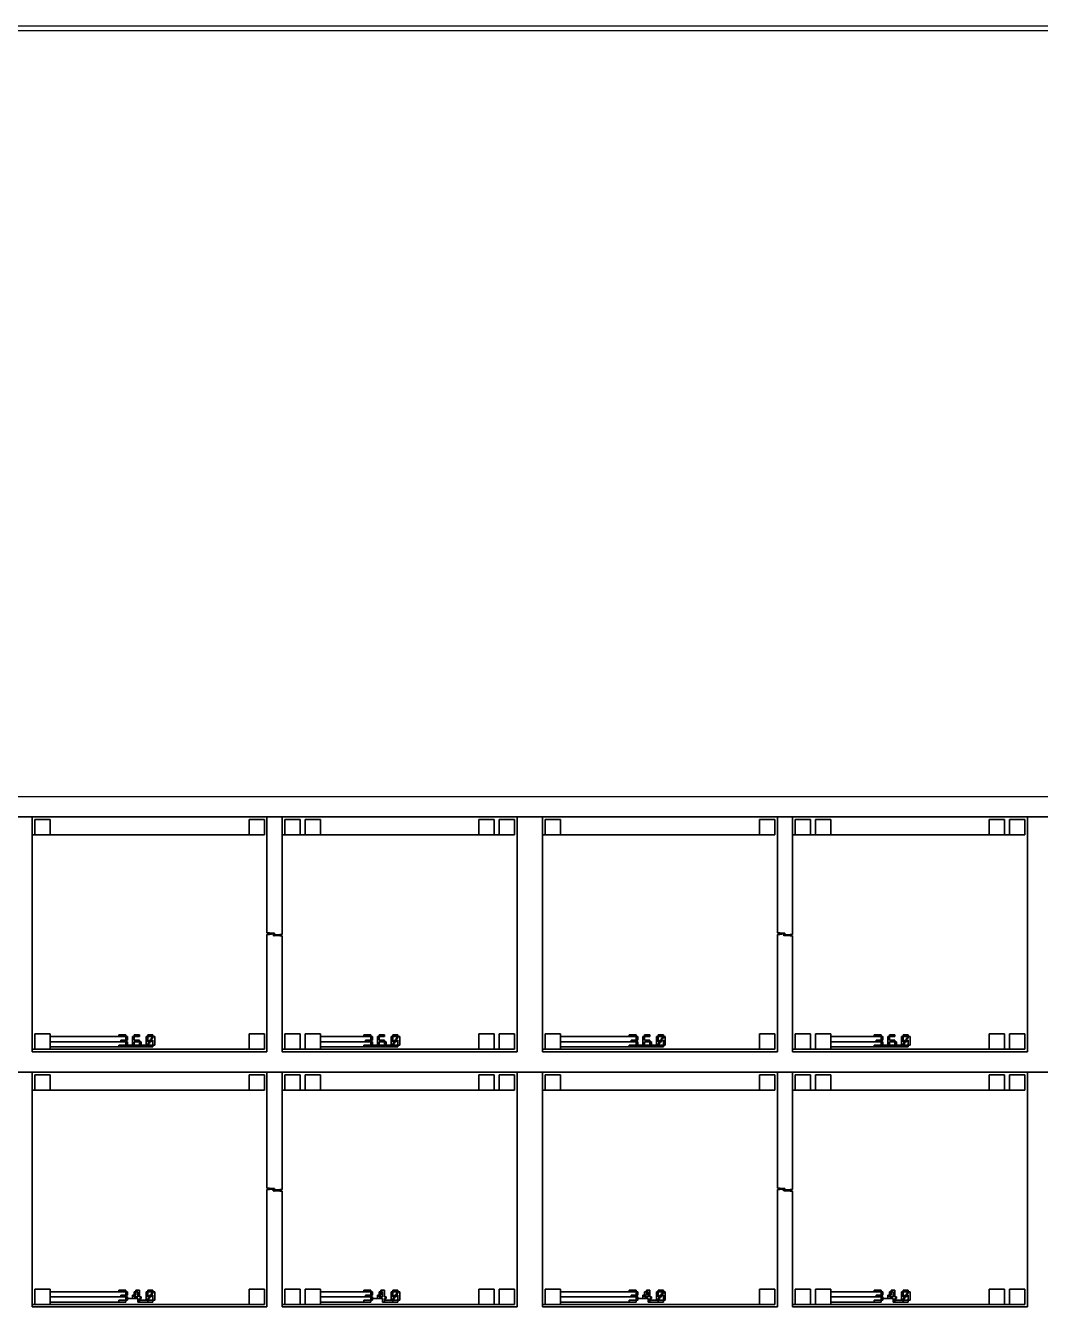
# Model space of a CAD drawing. Extents: x -10 to 10010, y -10 to 10010.
# Drawn here: x 3488 to 5475, y 7480 to 10010 of the extents above; entities that cross this region are included whole.
import ezdxf

# ---------------------------------------------------------------- set-up
doc = ezdxf.new("R2010")
doc.units = 0
for name, color, linetype in [('L0D0', 1, 'CONTINUOUS'), ('L100D0', 9, 'CONTINUOUS'), ('L10D0', 8, 'CONTINUOUS'), ('L5D0', 4, 'CONTINUOUS'), ('L6D0', 5, 'CONTINUOUS'), ('L7D0', 6, 'CONTINUOUS'), ('L8D0', 7, 'CONTINUOUS')]:
    doc.layers.add(name, color=color, linetype=linetype)

msp = doc.modelspace()

# ---------------------------------------------------------------- linework, layer by layer
at = {"layer": 'L0D0'}
msp.add_lwpolyline([(-10, -10), (-10, 0), (0, 0), (10000, 0), (10000, 10000), (0, 10000), (0, 0), (-10, 0), (-10, 10010), (10010, 10010), (10010, -10)], close=True, dxfattribs=at)
at = {"layer": 'L100D0'}
for points in [[(8450, 8460), (1475, 8460), (1475, 8500), (8500, 8500)], [(3450, 8460), (3500, 8460), (3500, 8000), (3960, 8000), (3960, 8230), (3965, 8230), (3973, 8230.75), (3974.8, 8230.75), (3974.8, 8232.25), (3973, 8232.25), (3965, 8233), (3960, 8233), (3960, 8460), (3990, 8460), (3990, 8230), (3985, 8230), (3977, 8229.25), (3975.2, 8229.25), (3975.2, 8227.75), (3977, 8227.75), (3985, 8227), (3990, 8227), (3990, 8000), (4450, 8000), (4450, 8460), (4500, 8460), (4500, 8000), (4960, 8000), (4960, 8230), (4965, 8230), (4973, 8230.75), (4974.8, 8230.75), (4974.8, 8232.25), (4973, 8232.25), (4965, 8233), (4960, 8233), (4960, 8460), (4990, 8460), (4990, 8230), (4985, 8230), (4977, 8229.25), (4975.2, 8229.25), (4975.2, 8227.75), (4977, 8227.75), (4985, 8227), (4990, 8227), (4990, 8000), (5450, 8000), (5450, 8460), (5500, 8460)], [(8450, 7960), (1475, 7960)], [(3450, 7960), (3500, 7960), (3500, 7500), (3960, 7500), (3960, 7730), (3965, 7730), (3973, 7730.75), (3974.8, 7730.75), (3974.8, 7732.25), (3973, 7732.25), (3965, 7733), (3960, 7733), (3960, 7960), (3990, 7960), (3990, 7730), (3985, 7730), (3977, 7729.25), (3975.2, 7729.25), (3975.2, 7727.75), (3977, 7727.75), (3985, 7727), (3990, 7727), (3990, 7500), (4450, 7500), (4450, 7960), (4500, 7960), (4500, 7500), (4960, 7500), (4960, 7730), (4965, 7730), (4973, 7730.75), (4974.8, 7730.75), (4974.8, 7732.25), (4973, 7732.25), (4965, 7733), (4960, 7733), (4960, 7960), (4990, 7960), (4990, 7730), (4985, 7730), (4977, 7729.25), (4975.2, 7729.25), (4975.2, 7727.75), (4977, 7727.75), (4985, 7727), (4990, 7727), (4990, 7500), (5450, 7500), (5450, 7960), (5500, 7960)]]:
    msp.add_lwpolyline(points, dxfattribs=at)
for points in [[(3505, 8425), (3505, 8455), (3535, 8455), (3535, 8425)], [(3925, 8425), (3925, 8455), (3955, 8455), (3955, 8425)], [(3995, 8425), (3995, 8455), (4025, 8455), (4025, 8425)], [(4035, 8425), (4035, 8455), (4065, 8455), (4065, 8425)], [(4375, 8425), (4375, 8455), (4405, 8455), (4405, 8425)], [(4415, 8425), (4415, 8455), (4445, 8455), (4445, 8425)], [(4505, 8425), (4505, 8455), (4535, 8455), (4535, 8425)], [(4925, 8425), (4925, 8455), (4955, 8455), (4955, 8425)], [(4995, 8425), (4995, 8455), (5025, 8455), (5025, 8425)], [(5035, 8425), (5035, 8455), (5065, 8455), (5065, 8425)], [(5375, 8425), (5375, 8455), (5405, 8455), (5405, 8425)], [(5415, 8425), (5415, 8455), (5445, 8455), (5445, 8425)], [(3505, 8005), (3505, 8035), (3535, 8035), (3535, 8005)], [(3670, 8029.667), (3670, 8033), (3683.333, 8033), (3683.333, 8029.667)], [(3673.333, 8019.667), (3673.333, 8023), (3683.333, 8023), (3683.333, 8019.667)], [(3683.333, 8023), (3683.333, 8029.667), (3686.667, 8029.667), (3686.667, 8023)], [(3696.667, 8013), (3696.667, 8029.667), (3700, 8029.667), (3700, 8023), (3710, 8023), (3710, 8019.667), (3700, 8019.667), (3700, 8013)], [(3700, 8029.667), (3700, 8033), (3710, 8033), (3710, 8029.667)], [(3723.333, 8013), (3723.333, 8029.667), (3726.667, 8029.667), (3726.667, 8019.667), (3730, 8019.667), (3730, 8016.333), (3726.667, 8016.333), (3726.667, 8013)], [(3726.667, 8029.667), (3726.667, 8033), (3736.667, 8033), (3736.667, 8029.667)], [(3730, 8019.667), (3730, 8023), (3733.333, 8023), (3733.333, 8019.667)], [(3736.667, 8013), (3736.667, 8023), (3733.333, 8023), (3733.333, 8026.333), (3736.667, 8026.333), (3736.667, 8029.667), (3740, 8029.667), (3740, 8013)], [(3925, 8005), (3925, 8035), (3955, 8035), (3955, 8005)], [(3995, 8005), (3995, 8035), (4025, 8035), (4025, 8005)], [(4035, 8005), (4035, 8035), (4065, 8035), (4065, 8005)], [(4150, 8029.667), (4150, 8033), (4163.333, 8033), (4163.333, 8029.667)], [(4153.333, 8019.667), (4153.333, 8023), (4163.333, 8023), (4163.333, 8019.667)], [(4163.333, 8023), (4163.333, 8029.667), (4166.667, 8029.667), (4166.667, 8023)], [(4176.667, 8013), (4176.667, 8029.667), (4180, 8029.667), (4180, 8023), (4190, 8023), (4190, 8019.667), (4180, 8019.667), (4180, 8013)], [(4180, 8029.667), (4180, 8033), (4190, 8033), (4190, 8029.667)], [(4203.333, 8013), (4203.333, 8029.667), (4206.667, 8029.667), (4206.667, 8019.667), (4210, 8019.667), (4210, 8016.333), (4206.667, 8016.333), (4206.667, 8013)], [(4206.667, 8029.667), (4206.667, 8033), (4216.667, 8033), (4216.667, 8029.667)], [(4210, 8019.667), (4210, 8023), (4213.333, 8023), (4213.333, 8019.667)], [(4216.667, 8013), (4216.667, 8023), (4213.333, 8023), (4213.333, 8026.333), (4216.667, 8026.333), (4216.667, 8029.667), (4220, 8029.667), (4220, 8013)], [(4375, 8005), (4375, 8035), (4405, 8035), (4405, 8005)], [(4415, 8005), (4415, 8035), (4445, 8035), (4445, 8005)], [(4505, 8005), (4505, 8035), (4535, 8035), (4535, 8005)], [(4670, 8029.667), (4670, 8033), (4683.333, 8033), (4683.333, 8029.667)], [(4673.333, 8019.667), (4673.333, 8023), (4683.333, 8023), (4683.333, 8019.667)], [(4683.333, 8023), (4683.333, 8029.667), (4686.667, 8029.667), (4686.667, 8023)], [(4696.667, 8013), (4696.667, 8029.667), (4700, 8029.667), (4700, 8023), (4710, 8023), (4710, 8019.667), (4700, 8019.667), (4700, 8013)], [(4700, 8029.667), (4700, 8033), (4710, 8033), (4710, 8029.667)], [(4723.333, 8013), (4723.333, 8029.667), (4726.667, 8029.667), (4726.667, 8019.667), (4730, 8019.667), (4730, 8016.333), (4726.667, 8016.333), (4726.667, 8013)], [(4726.667, 8029.667), (4726.667, 8033), (4736.667, 8033), (4736.667, 8029.667)], [(4730, 8019.667), (4730, 8023), (4733.333, 8023), (4733.333, 8019.667)], [(4736.667, 8013), (4736.667, 8023), (4733.333, 8023), (4733.333, 8026.333), (4736.667, 8026.333), (4736.667, 8029.667), (4740, 8029.667), (4740, 8013)], [(4925, 8005), (4925, 8035), (4955, 8035), (4955, 8005)], [(4995, 8005), (4995, 8035), (5025, 8035), (5025, 8005)], [(5035, 8005), (5035, 8035), (5065, 8035), (5065, 8005)], [(5150, 8029.667), (5150, 8033), (5163.333, 8033), (5163.333, 8029.667)], [(5153.333, 8019.667), (5153.333, 8023), (5163.333, 8023), (5163.333, 8019.667)], [(5163.333, 8023), (5163.333, 8029.667), (5166.667, 8029.667), (5166.667, 8023)], [(5176.667, 8013), (5176.667, 8029.667), (5180, 8029.667), (5180, 8023), (5190, 8023), (5190, 8019.667), (5180, 8019.667), (5180, 8013)], [(5180, 8029.667), (5180, 8033), (5190, 8033), (5190, 8029.667)], [(5203.333, 8013), (5203.333, 8029.667), (5206.667, 8029.667), (5206.667, 8019.667), (5210, 8019.667), (5210, 8016.333), (5206.667, 8016.333), (5206.667, 8013)], [(5206.667, 8029.667), (5206.667, 8033), (5216.667, 8033), (5216.667, 8029.667)], [(5210, 8019.667), (5210, 8023), (5213.333, 8023), (5213.333, 8019.667)], [(5216.667, 8013), (5216.667, 8023), (5213.333, 8023), (5213.333, 8026.333), (5216.667, 8026.333), (5216.667, 8029.667), (5220, 8029.667), (5220, 8013)], [(5375, 8005), (5375, 8035), (5405, 8035), (5405, 8005)], [(5415, 8005), (5415, 8035), (5445, 8035), (5445, 8005)], [(3670, 8009.667), (3670, 8013), (3683.333, 8013), (3683.333, 8009.667)], [(3683.333, 8013), (3683.333, 8019.667), (3686.667, 8019.667), (3686.667, 8013)], [(3700, 8009.667), (3700, 8013), (3710, 8013), (3710, 8009.667)], [(3710, 8013), (3710, 8019.667), (3713.333, 8019.667), (3713.333, 8013)], [(3726.667, 8009.667), (3726.667, 8013), (3736.667, 8013), (3736.667, 8009.667)], [(4150, 8009.667), (4150, 8013), (4163.333, 8013), (4163.333, 8009.667)], [(4163.333, 8013), (4163.333, 8019.667), (4166.667, 8019.667), (4166.667, 8013)], [(4180, 8009.667), (4180, 8013), (4190, 8013), (4190, 8009.667)], [(4190, 8013), (4190, 8019.667), (4193.333, 8019.667), (4193.333, 8013)], [(4206.667, 8009.667), (4206.667, 8013), (4216.667, 8013), (4216.667, 8009.667)], [(4670, 8009.667), (4670, 8013), (4683.333, 8013), (4683.333, 8009.667)], [(4683.333, 8013), (4683.333, 8019.667), (4686.667, 8019.667), (4686.667, 8013)], [(4700, 8009.667), (4700, 8013), (4710, 8013), (4710, 8009.667)], [(4710, 8013), (4710, 8019.667), (4713.333, 8019.667), (4713.333, 8013)], [(4726.667, 8009.667), (4726.667, 8013), (4736.667, 8013), (4736.667, 8009.667)], [(5150, 8009.667), (5150, 8013), (5163.333, 8013), (5163.333, 8009.667)], [(5163.333, 8013), (5163.333, 8019.667), (5166.667, 8019.667), (5166.667, 8013)], [(5180, 8009.667), (5180, 8013), (5190, 8013), (5190, 8009.667)], [(5190, 8013), (5190, 8019.667), (5193.333, 8019.667), (5193.333, 8013)], [(5206.667, 8009.667), (5206.667, 8013), (5216.667, 8013), (5216.667, 8009.667)], [(3505, 7925), (3505, 7955), (3535, 7955), (3535, 7925)], [(3925, 7925), (3925, 7955), (3955, 7955), (3955, 7925)], [(3995, 7925), (3995, 7955), (4025, 7955), (4025, 7925)], [(4035, 7925), (4035, 7955), (4065, 7955), (4065, 7925)], [(4375, 7925), (4375, 7955), (4405, 7955), (4405, 7925)], [(4415, 7925), (4415, 7955), (4445, 7955), (4445, 7925)], [(4505, 7925), (4505, 7955), (4535, 7955), (4535, 7925)], [(4925, 7925), (4925, 7955), (4955, 7955), (4955, 7925)], [(4995, 7925), (4995, 7955), (5025, 7955), (5025, 7925)], [(5035, 7925), (5035, 7955), (5065, 7955), (5065, 7925)], [(5375, 7925), (5375, 7955), (5405, 7955), (5405, 7925)], [(5415, 7925), (5415, 7955), (5445, 7955), (5445, 7925)], [(3505, 7505), (3505, 7535), (3535, 7535), (3535, 7505)], [(3670, 7529.667), (3670, 7533), (3683.333, 7533), (3683.333, 7529.667)], [(3673.333, 7519.667), (3673.333, 7523), (3683.333, 7523), (3683.333, 7519.667)], [(3683.333, 7523), (3683.333, 7529.667), (3686.667, 7529.667), (3686.667, 7523)], [(3683.333, 7513), (3683.333, 7519.667), (3686.667, 7519.667), (3686.667, 7513)], [(3706.667, 7509.667), (3706.667, 7516.333), (3696.667, 7516.333), (3696.667, 7523), (3700, 7523), (3700, 7519.667), (3706.667, 7519.667), (3706.667, 7529.667), (3703.333, 7529.667), (3703.333, 7533), (3710, 7533), (3710, 7519.667), (3713.333, 7519.667), (3713.333, 7516.333), (3710, 7516.333), (3710, 7509.667)], [(3700, 7523), (3700, 7529.667), (3703.333, 7529.667), (3703.333, 7523)], [(3723.333, 7513), (3723.333, 7529.667), (3726.667, 7529.667), (3726.667, 7519.667), (3730, 7519.667), (3730, 7516.333), (3726.667, 7516.333), (3726.667, 7513)], [(3726.667, 7529.667), (3726.667, 7533), (3736.667, 7533), (3736.667, 7529.667)], [(3730, 7519.667), (3730, 7523), (3733.333, 7523), (3733.333, 7519.667)], [(3736.667, 7513), (3736.667, 7523), (3733.333, 7523), (3733.333, 7526.333), (3736.667, 7526.333), (3736.667, 7529.667), (3740, 7529.667), (3740, 7513)], [(3925, 7505), (3925, 7535), (3955, 7535), (3955, 7505)], [(3995, 7505), (3995, 7535), (4025, 7535), (4025, 7505)], [(4035, 7505), (4035, 7535), (4065, 7535), (4065, 7505)], [(4150, 7529.667), (4150, 7533), (4163.333, 7533), (4163.333, 7529.667)], [(4153.333, 7519.667), (4153.333, 7523), (4163.333, 7523), (4163.333, 7519.667)], [(4163.333, 7523), (4163.333, 7529.667), (4166.667, 7529.667), (4166.667, 7523)], [(4163.333, 7513), (4163.333, 7519.667), (4166.667, 7519.667), (4166.667, 7513)], [(4186.667, 7509.667), (4186.667, 7516.333), (4176.667, 7516.333), (4176.667, 7523), (4180, 7523), (4180, 7519.667), (4186.667, 7519.667), (4186.667, 7529.667), (4183.333, 7529.667), (4183.333, 7533), (4190, 7533), (4190, 7519.667), (4193.333, 7519.667), (4193.333, 7516.333), (4190, 7516.333), (4190, 7509.667)], [(4180, 7523), (4180, 7529.667), (4183.333, 7529.667), (4183.333, 7523)], [(4203.333, 7513), (4203.333, 7529.667), (4206.667, 7529.667), (4206.667, 7519.667), (4210, 7519.667), (4210, 7516.333), (4206.667, 7516.333), (4206.667, 7513)], [(4206.667, 7529.667), (4206.667, 7533), (4216.667, 7533), (4216.667, 7529.667)], [(4210, 7519.667), (4210, 7523), (4213.333, 7523), (4213.333, 7519.667)], [(4216.667, 7513), (4216.667, 7523), (4213.333, 7523), (4213.333, 7526.333), (4216.667, 7526.333), (4216.667, 7529.667), (4220, 7529.667), (4220, 7513)], [(4375, 7505), (4375, 7535), (4405, 7535), (4405, 7505)], [(4415, 7505), (4415, 7535), (4445, 7535), (4445, 7505)], [(4505, 7505), (4505, 7535), (4535, 7535), (4535, 7505)], [(4670, 7529.667), (4670, 7533), (4683.333, 7533), (4683.333, 7529.667)], [(4673.333, 7519.667), (4673.333, 7523), (4683.333, 7523), (4683.333, 7519.667)], [(4683.333, 7523), (4683.333, 7529.667), (4686.667, 7529.667), (4686.667, 7523)], [(4683.333, 7513), (4683.333, 7519.667), (4686.667, 7519.667), (4686.667, 7513)], [(4706.667, 7509.667), (4706.667, 7516.333), (4696.667, 7516.333), (4696.667, 7523), (4700, 7523), (4700, 7519.667), (4706.667, 7519.667), (4706.667, 7529.667), (4703.333, 7529.667), (4703.333, 7533), (4710, 7533), (4710, 7519.667), (4713.333, 7519.667), (4713.333, 7516.333), (4710, 7516.333), (4710, 7509.667)], [(4700, 7523), (4700, 7529.667), (4703.333, 7529.667), (4703.333, 7523)], [(4723.333, 7513), (4723.333, 7529.667), (4726.667, 7529.667), (4726.667, 7519.667), (4730, 7519.667), (4730, 7516.333), (4726.667, 7516.333), (4726.667, 7513)], [(4726.667, 7529.667), (4726.667, 7533), (4736.667, 7533), (4736.667, 7529.667)], [(4730, 7519.667), (4730, 7523), (4733.333, 7523), (4733.333, 7519.667)], [(4736.667, 7513), (4736.667, 7523), (4733.333, 7523), (4733.333, 7526.333), (4736.667, 7526.333), (4736.667, 7529.667), (4740, 7529.667), (4740, 7513)], [(4925, 7505), (4925, 7535), (4955, 7535), (4955, 7505)], [(4995, 7505), (4995, 7535), (5025, 7535), (5025, 7505)], [(5035, 7505), (5035, 7535), (5065, 7535), (5065, 7505)], [(5150, 7529.667), (5150, 7533), (5163.333, 7533), (5163.333, 7529.667)], [(5153.333, 7519.667), (5153.333, 7523), (5163.333, 7523), (5163.333, 7519.667)], [(5163.333, 7523), (5163.333, 7529.667), (5166.667, 7529.667), (5166.667, 7523)], [(5163.333, 7513), (5163.333, 7519.667), (5166.667, 7519.667), (5166.667, 7513)], [(5186.667, 7509.667), (5186.667, 7516.333), (5176.667, 7516.333), (5176.667, 7523), (5180, 7523), (5180, 7519.667), (5186.667, 7519.667), (5186.667, 7529.667), (5183.333, 7529.667), (5183.333, 7533), (5190, 7533), (5190, 7519.667), (5193.333, 7519.667), (5193.333, 7516.333), (5190, 7516.333), (5190, 7509.667)], [(5180, 7523), (5180, 7529.667), (5183.333, 7529.667), (5183.333, 7523)], [(5203.333, 7513), (5203.333, 7529.667), (5206.667, 7529.667), (5206.667, 7519.667), (5210, 7519.667), (5210, 7516.333), (5206.667, 7516.333), (5206.667, 7513)], [(5206.667, 7529.667), (5206.667, 7533), (5216.667, 7533), (5216.667, 7529.667)], [(5210, 7519.667), (5210, 7523), (5213.333, 7523), (5213.333, 7519.667)], [(5216.667, 7513), (5216.667, 7523), (5213.333, 7523), (5213.333, 7526.333), (5216.667, 7526.333), (5216.667, 7529.667), (5220, 7529.667), (5220, 7513)], [(5375, 7505), (5375, 7535), (5405, 7535), (5405, 7505)], [(5415, 7505), (5415, 7535), (5445, 7535), (5445, 7505)], [(3670, 7509.667), (3670, 7513), (3683.333, 7513), (3683.333, 7509.667)], [(3726.667, 7509.667), (3726.667, 7513), (3736.667, 7513), (3736.667, 7509.667)], [(4150, 7509.667), (4150, 7513), (4163.333, 7513), (4163.333, 7509.667)], [(4206.667, 7509.667), (4206.667, 7513), (4216.667, 7513), (4216.667, 7509.667)], [(4670, 7509.667), (4670, 7513), (4683.333, 7513), (4683.333, 7509.667)], [(4726.667, 7509.667), (4726.667, 7513), (4736.667, 7513), (4736.667, 7509.667)], [(5150, 7509.667), (5150, 7513), (5163.333, 7513), (5163.333, 7509.667)], [(5206.667, 7509.667), (5206.667, 7513), (5216.667, 7513), (5216.667, 7509.667)]]:
    msp.add_lwpolyline(points, close=True, dxfattribs=at)
at = {"layer": 'L10D0'}
msp.add_lwpolyline([(1475, 1475), (1475, 8500), (8500, 8500), (8500, 1475)], close=True, dxfattribs=at)
at = {"layer": 'L5D0'}
for points in [[(3500, 8000), (3500, 8005), (3505, 8005), (3535, 8005), (3925, 8005), (3955, 8005), (3955, 8035), (3925, 8035), (3925, 8005), (3535, 8005), (3535, 8009.667), (3670, 8009.667), (3683.333, 8009.667), (3700, 8009.667), (3710, 8009.667), (3726.667, 8009.667), (3736.667, 8009.667), (3736.667, 8013), (3726.667, 8013), (3726.667, 8009.667), (3710, 8009.667), (3710, 8013), (3700, 8013), (3700, 8009.667), (3683.333, 8009.667), (3683.333, 8013), (3686.667, 8013), (3696.667, 8013), (3700, 8013), (3710, 8013), (3713.333, 8013), (3723.333, 8013), (3726.667, 8013), (3726.667, 8016.333), (3730, 8016.333), (3730, 8019.667), (3726.667, 8019.667), (3730, 8019.667), (3733.333, 8019.667), (3733.333, 8023), (3736.667, 8023), (3736.667, 8013), (3740, 8013), (3740, 8029.667), (3736.667, 8029.667), (3736.667, 8026.333), (3733.333, 8026.333), (3733.333, 8023), (3730, 8023), (3730, 8019.667), (3726.667, 8019.667), (3726.667, 8029.667), (3736.667, 8029.667), (3736.667, 8033), (3726.667, 8033), (3726.667, 8029.667), (3723.333, 8029.667), (3723.333, 8013), (3713.333, 8013), (3713.333, 8019.667), (3710, 8019.667), (3710, 8013), (3700, 8013), (3700, 8019.667), (3710, 8019.667), (3710, 8023), (3700, 8023), (3700, 8029.667), (3710, 8029.667), (3710, 8033), (3700, 8033), (3700, 8029.667), (3696.667, 8029.667), (3696.667, 8013), (3686.667, 8013), (3686.667, 8019.667), (3683.333, 8019.667), (3683.333, 8013), (3670, 8013), (3670, 8009.667), (3535, 8009.667), (3535, 8019.667), (3673.333, 8019.667), (3683.333, 8019.667), (3683.333, 8023), (3686.667, 8023), (3686.667, 8029.667), (3683.333, 8029.667), (3683.333, 8023), (3673.333, 8023), (3673.333, 8019.667), (3535, 8019.667), (3535, 8029.667), (3670, 8029.667), (3683.333, 8029.667), (3683.333, 8033), (3670, 8033), (3670, 8029.667), (3535, 8029.667), (3535, 8035), (3505, 8035), (3505, 8005), (3500, 8005), (3500, 8425), (3505, 8425), (3535, 8425), (3925, 8425), (3955, 8425), (3955, 8455), (3925, 8455), (3925, 8425), (3535, 8425), (3535, 8455), (3505, 8455), (3505, 8425), (3500, 8425), (3500, 8460), (3960, 8460), (3960, 8233), (3965, 8233), (3973, 8232.25), (3974.8, 8232.25), (3974.8, 8230.75), (3973, 8230.75), (3965, 8230), (3960, 8230), (3960, 8000)], [(3990, 8000), (3990, 8005), (3995, 8005), (4025, 8005), (4035, 8005), (4065, 8005), (4375, 8005), (4405, 8005), (4415, 8005), (4445, 8005), (4445, 8035), (4415, 8035), (4415, 8005), (4405, 8005), (4405, 8035), (4375, 8035), (4375, 8005), (4065, 8005), (4065, 8009.667), (4150, 8009.667), (4163.333, 8009.667), (4180, 8009.667), (4190, 8009.667), (4206.667, 8009.667), (4216.667, 8009.667), (4216.667, 8013), (4206.667, 8013), (4206.667, 8009.667), (4190, 8009.667), (4190, 8013), (4180, 8013), (4180, 8009.667), (4163.333, 8009.667), (4163.333, 8013), (4166.667, 8013), (4176.667, 8013), (4180, 8013), (4190, 8013), (4193.333, 8013), (4203.333, 8013), (4206.667, 8013), (4206.667, 8016.333), (4210, 8016.333), (4210, 8019.667), (4206.667, 8019.667), (4210, 8019.667), (4213.333, 8019.667), (4213.333, 8023), (4216.667, 8023), (4216.667, 8013), (4220, 8013), (4220, 8029.667), (4216.667, 8029.667), (4216.667, 8026.333), (4213.333, 8026.333), (4213.333, 8023), (4210, 8023), (4210, 8019.667), (4206.667, 8019.667), (4206.667, 8029.667), (4216.667, 8029.667), (4216.667, 8033), (4206.667, 8033), (4206.667, 8029.667), (4203.333, 8029.667), (4203.333, 8013), (4193.333, 8013), (4193.333, 8019.667), (4190, 8019.667), (4190, 8013), (4180, 8013), (4180, 8019.667), (4190, 8019.667), (4190, 8023), (4180, 8023), (4180, 8029.667), (4190, 8029.667), (4190, 8033), (4180, 8033), (4180, 8029.667), (4176.667, 8029.667), (4176.667, 8013), (4166.667, 8013), (4166.667, 8019.667), (4163.333, 8019.667), (4163.333, 8013), (4150, 8013), (4150, 8009.667), (4065, 8009.667), (4065, 8019.667), (4153.333, 8019.667), (4163.333, 8019.667), (4163.333, 8023), (4166.667, 8023), (4166.667, 8029.667), (4163.333, 8029.667), (4163.333, 8023), (4153.333, 8023), (4153.333, 8019.667), (4065, 8019.667), (4065, 8029.667), (4150, 8029.667), (4163.333, 8029.667), (4163.333, 8033), (4150, 8033), (4150, 8029.667), (4065, 8029.667), (4065, 8035), (4035, 8035), (4035, 8005), (4025, 8005), (4025, 8035), (3995, 8035), (3995, 8005), (3990, 8005), (3990, 8227), (3985, 8227), (3977, 8227.75), (3975.2, 8227.75), (3975.2, 8229.25), (3977, 8229.25), (3985, 8230), (3990, 8230), (3990, 8425), (3995, 8425), (4025, 8425), (4035, 8425), (4065, 8425), (4375, 8425), (4405, 8425), (4415, 8425), (4445, 8425), (4445, 8455), (4415, 8455), (4415, 8425), (4405, 8425), (4405, 8455), (4375, 8455), (4375, 8425), (4065, 8425), (4065, 8455), (4035, 8455), (4035, 8425), (4025, 8425), (4025, 8455), (3995, 8455), (3995, 8425), (3990, 8425), (3990, 8460), (4450, 8460), (4450, 8000)], [(4500, 8000), (4500, 8005), (4505, 8005), (4535, 8005), (4925, 8005), (4955, 8005), (4955, 8035), (4925, 8035), (4925, 8005), (4535, 8005), (4535, 8009.667), (4670, 8009.667), (4683.333, 8009.667), (4700, 8009.667), (4710, 8009.667), (4726.667, 8009.667), (4736.667, 8009.667), (4736.667, 8013), (4726.667, 8013), (4726.667, 8009.667), (4710, 8009.667), (4710, 8013), (4700, 8013), (4700, 8009.667), (4683.333, 8009.667), (4683.333, 8013), (4686.667, 8013), (4696.667, 8013), (4700, 8013), (4710, 8013), (4713.333, 8013), (4723.333, 8013), (4726.667, 8013), (4726.667, 8016.333), (4730, 8016.333), (4730, 8019.667), (4726.667, 8019.667), (4730, 8019.667), (4733.333, 8019.667), (4733.333, 8023), (4736.667, 8023), (4736.667, 8013), (4740, 8013), (4740, 8029.667), (4736.667, 8029.667), (4736.667, 8026.333), (4733.333, 8026.333), (4733.333, 8023), (4730, 8023), (4730, 8019.667), (4726.667, 8019.667), (4726.667, 8029.667), (4736.667, 8029.667), (4736.667, 8033), (4726.667, 8033), (4726.667, 8029.667), (4723.333, 8029.667), (4723.333, 8013), (4713.333, 8013), (4713.333, 8019.667), (4710, 8019.667), (4710, 8013), (4700, 8013), (4700, 8019.667), (4710, 8019.667), (4710, 8023), (4700, 8023), (4700, 8029.667), (4710, 8029.667), (4710, 8033), (4700, 8033), (4700, 8029.667), (4696.667, 8029.667), (4696.667, 8013), (4686.667, 8013), (4686.667, 8019.667), (4683.333, 8019.667), (4683.333, 8013), (4670, 8013), (4670, 8009.667), (4535, 8009.667), (4535, 8019.667), (4673.333, 8019.667), (4683.333, 8019.667), (4683.333, 8023), (4686.667, 8023), (4686.667, 8029.667), (4683.333, 8029.667), (4683.333, 8023), (4673.333, 8023), (4673.333, 8019.667), (4535, 8019.667), (4535, 8029.667), (4670, 8029.667), (4683.333, 8029.667), (4683.333, 8033), (4670, 8033), (4670, 8029.667), (4535, 8029.667), (4535, 8035), (4505, 8035), (4505, 8005), (4500, 8005), (4500, 8425), (4505, 8425), (4535, 8425), (4925, 8425), (4955, 8425), (4955, 8455), (4925, 8455), (4925, 8425), (4535, 8425), (4535, 8455), (4505, 8455), (4505, 8425), (4500, 8425), (4500, 8460), (4960, 8460), (4960, 8233), (4965, 8233), (4973, 8232.25), (4974.8, 8232.25), (4974.8, 8230.75), (4973, 8230.75), (4965, 8230), (4960, 8230), (4960, 8000)], [(4990, 8000), (4990, 8005), (4995, 8005), (5025, 8005), (5035, 8005), (5065, 8005), (5375, 8005), (5405, 8005), (5415, 8005), (5445, 8005), (5445, 8035), (5415, 8035), (5415, 8005), (5405, 8005), (5405, 8035), (5375, 8035), (5375, 8005), (5065, 8005), (5065, 8009.667), (5150, 8009.667), (5163.333, 8009.667), (5180, 8009.667), (5190, 8009.667), (5206.667, 8009.667), (5216.667, 8009.667), (5216.667, 8013), (5206.667, 8013), (5206.667, 8009.667), (5190, 8009.667), (5190, 8013), (5180, 8013), (5180, 8009.667), (5163.333, 8009.667), (5163.333, 8013), (5166.667, 8013), (5176.667, 8013), (5180, 8013), (5190, 8013), (5193.333, 8013), (5203.333, 8013), (5206.667, 8013), (5206.667, 8016.333), (5210, 8016.333), (5210, 8019.667), (5206.667, 8019.667), (5210, 8019.667), (5213.333, 8019.667), (5213.333, 8023), (5216.667, 8023), (5216.667, 8013), (5220, 8013), (5220, 8029.667), (5216.667, 8029.667), (5216.667, 8026.333), (5213.333, 8026.333), (5213.333, 8023), (5210, 8023), (5210, 8019.667), (5206.667, 8019.667), (5206.667, 8029.667), (5216.667, 8029.667), (5216.667, 8033), (5206.667, 8033), (5206.667, 8029.667), (5203.333, 8029.667), (5203.333, 8013), (5193.333, 8013), (5193.333, 8019.667), (5190, 8019.667), (5190, 8013), (5180, 8013), (5180, 8019.667), (5190, 8019.667), (5190, 8023), (5180, 8023), (5180, 8029.667), (5190, 8029.667), (5190, 8033), (5180, 8033), (5180, 8029.667), (5176.667, 8029.667), (5176.667, 8013), (5166.667, 8013), (5166.667, 8019.667), (5163.333, 8019.667), (5163.333, 8013), (5150, 8013), (5150, 8009.667), (5065, 8009.667), (5065, 8019.667), (5153.333, 8019.667), (5163.333, 8019.667), (5163.333, 8023), (5166.667, 8023), (5166.667, 8029.667), (5163.333, 8029.667), (5163.333, 8023), (5153.333, 8023), (5153.333, 8019.667), (5065, 8019.667), (5065, 8029.667), (5150, 8029.667), (5163.333, 8029.667), (5163.333, 8033), (5150, 8033), (5150, 8029.667), (5065, 8029.667), (5065, 8035), (5035, 8035), (5035, 8005), (5025, 8005), (5025, 8035), (4995, 8035), (4995, 8005), (4990, 8005), (4990, 8227), (4985, 8227), (4977, 8227.75), (4975.2, 8227.75), (4975.2, 8229.25), (4977, 8229.25), (4985, 8230), (4990, 8230), (4990, 8425), (4995, 8425), (5025, 8425), (5035, 8425), (5065, 8425), (5375, 8425), (5405, 8425), (5415, 8425), (5445, 8425), (5445, 8455), (5415, 8455), (5415, 8425), (5405, 8425), (5405, 8455), (5375, 8455), (5375, 8425), (5065, 8425), (5065, 8455), (5035, 8455), (5035, 8425), (5025, 8425), (5025, 8455), (4995, 8455), (4995, 8425), (4990, 8425), (4990, 8460), (5450, 8460), (5450, 8000)], [(3500, 7500), (3500, 7505), (3505, 7505), (3535, 7505), (3925, 7505), (3955, 7505), (3955, 7535), (3925, 7535), (3925, 7505), (3535, 7505), (3535, 7509.667), (3670, 7509.667), (3683.333, 7509.667), (3683.333, 7513), (3686.667, 7513), (3686.667, 7516.333), (3696.667, 7516.333), (3706.667, 7516.333), (3706.667, 7509.667), (3710, 7509.667), (3726.667, 7509.667), (3736.667, 7509.667), (3736.667, 7513), (3726.667, 7513), (3726.667, 7509.667), (3710, 7509.667), (3710, 7513), (3723.333, 7513), (3726.667, 7513), (3726.667, 7516.333), (3730, 7516.333), (3730, 7519.667), (3726.667, 7519.667), (3730, 7519.667), (3733.333, 7519.667), (3733.333, 7523), (3736.667, 7523), (3736.667, 7513), (3740, 7513), (3740, 7529.667), (3736.667, 7529.667), (3736.667, 7526.333), (3733.333, 7526.333), (3733.333, 7523), (3730, 7523), (3730, 7519.667), (3726.667, 7519.667), (3726.667, 7529.667), (3736.667, 7529.667), (3736.667, 7533), (3726.667, 7533), (3726.667, 7529.667), (3723.333, 7529.667), (3723.333, 7513), (3710, 7513), (3710, 7516.333), (3713.333, 7516.333), (3713.333, 7519.667), (3710, 7519.667), (3710, 7533), (3703.333, 7533), (3703.333, 7529.667), (3706.667, 7529.667), (3706.667, 7519.667), (3700, 7519.667), (3700, 7523), (3703.333, 7523), (3703.333, 7529.667), (3700, 7529.667), (3700, 7523), (3696.667, 7523), (3696.667, 7516.333), (3686.667, 7516.333), (3686.667, 7519.667), (3683.333, 7519.667), (3683.333, 7513), (3670, 7513), (3670, 7509.667), (3535, 7509.667), (3535, 7519.667), (3673.333, 7519.667), (3683.333, 7519.667), (3683.333, 7523), (3686.667, 7523), (3686.667, 7529.667), (3683.333, 7529.667), (3683.333, 7523), (3673.333, 7523), (3673.333, 7519.667), (3535, 7519.667), (3535, 7529.667), (3670, 7529.667), (3683.333, 7529.667), (3683.333, 7533), (3670, 7533), (3670, 7529.667), (3535, 7529.667), (3535, 7535), (3505, 7535), (3505, 7505), (3500, 7505), (3500, 7925), (3505, 7925), (3535, 7925), (3925, 7925), (3955, 7925), (3955, 7955), (3925, 7955), (3925, 7925), (3535, 7925), (3535, 7955), (3505, 7955), (3505, 7925), (3500, 7925), (3500, 7960), (3960, 7960), (3960, 7733), (3965, 7733), (3973, 7732.25), (3974.8, 7732.25), (3974.8, 7730.75), (3973, 7730.75), (3965, 7730), (3960, 7730), (3960, 7500)], [(3990, 7500), (3990, 7505), (3995, 7505), (4025, 7505), (4035, 7505), (4065, 7505), (4375, 7505), (4405, 7505), (4415, 7505), (4445, 7505), (4445, 7535), (4415, 7535), (4415, 7505), (4405, 7505), (4405, 7535), (4375, 7535), (4375, 7505), (4065, 7505), (4065, 7509.667), (4150, 7509.667), (4163.333, 7509.667), (4163.333, 7513), (4166.667, 7513), (4166.667, 7516.333), (4176.667, 7516.333), (4186.667, 7516.333), (4186.667, 7509.667), (4190, 7509.667), (4206.667, 7509.667), (4216.667, 7509.667), (4216.667, 7513), (4206.667, 7513), (4206.667, 7509.667), (4190, 7509.667), (4190, 7513), (4203.333, 7513), (4206.667, 7513), (4206.667, 7516.333), (4210, 7516.333), (4210, 7519.667), (4206.667, 7519.667), (4210, 7519.667), (4213.333, 7519.667), (4213.333, 7523), (4216.667, 7523), (4216.667, 7513), (4220, 7513), (4220, 7529.667), (4216.667, 7529.667), (4216.667, 7526.333), (4213.333, 7526.333), (4213.333, 7523), (4210, 7523), (4210, 7519.667), (4206.667, 7519.667), (4206.667, 7529.667), (4216.667, 7529.667), (4216.667, 7533), (4206.667, 7533), (4206.667, 7529.667), (4203.333, 7529.667), (4203.333, 7513), (4190, 7513), (4190, 7516.333), (4193.333, 7516.333), (4193.333, 7519.667), (4190, 7519.667), (4190, 7533), (4183.333, 7533), (4183.333, 7529.667), (4186.667, 7529.667), (4186.667, 7519.667), (4180, 7519.667), (4180, 7523), (4183.333, 7523), (4183.333, 7529.667), (4180, 7529.667), (4180, 7523), (4176.667, 7523), (4176.667, 7516.333), (4166.667, 7516.333), (4166.667, 7519.667), (4163.333, 7519.667), (4163.333, 7513), (4150, 7513), (4150, 7509.667), (4065, 7509.667), (4065, 7519.667), (4153.333, 7519.667), (4163.333, 7519.667), (4163.333, 7523), (4166.667, 7523), (4166.667, 7529.667), (4163.333, 7529.667), (4163.333, 7523), (4153.333, 7523), (4153.333, 7519.667), (4065, 7519.667), (4065, 7529.667), (4150, 7529.667), (4163.333, 7529.667), (4163.333, 7533), (4150, 7533), (4150, 7529.667), (4065, 7529.667), (4065, 7535), (4035, 7535), (4035, 7505), (4025, 7505), (4025, 7535), (3995, 7535), (3995, 7505), (3990, 7505), (3990, 7727), (3985, 7727), (3977, 7727.75), (3975.2, 7727.75), (3975.2, 7729.25), (3977, 7729.25), (3985, 7730), (3990, 7730), (3990, 7925), (3995, 7925), (4025, 7925), (4035, 7925), (4065, 7925), (4375, 7925), (4405, 7925), (4415, 7925), (4445, 7925), (4445, 7955), (4415, 7955), (4415, 7925), (4405, 7925), (4405, 7955), (4375, 7955), (4375, 7925), (4065, 7925), (4065, 7955), (4035, 7955), (4035, 7925), (4025, 7925), (4025, 7955), (3995, 7955), (3995, 7925), (3990, 7925), (3990, 7960), (4450, 7960), (4450, 7500)], [(4500, 7500), (4500, 7505), (4505, 7505), (4535, 7505), (4925, 7505), (4955, 7505), (4955, 7535), (4925, 7535), (4925, 7505), (4535, 7505), (4535, 7509.667), (4670, 7509.667), (4683.333, 7509.667), (4683.333, 7513), (4686.667, 7513), (4686.667, 7516.333), (4696.667, 7516.333), (4706.667, 7516.333), (4706.667, 7509.667), (4710, 7509.667), (4726.667, 7509.667), (4736.667, 7509.667), (4736.667, 7513), (4726.667, 7513), (4726.667, 7509.667), (4710, 7509.667), (4710, 7513), (4723.333, 7513), (4726.667, 7513), (4726.667, 7516.333), (4730, 7516.333), (4730, 7519.667), (4726.667, 7519.667), (4730, 7519.667), (4733.333, 7519.667), (4733.333, 7523), (4736.667, 7523), (4736.667, 7513), (4740, 7513), (4740, 7529.667), (4736.667, 7529.667), (4736.667, 7526.333), (4733.333, 7526.333), (4733.333, 7523), (4730, 7523), (4730, 7519.667), (4726.667, 7519.667), (4726.667, 7529.667), (4736.667, 7529.667), (4736.667, 7533), (4726.667, 7533), (4726.667, 7529.667), (4723.333, 7529.667), (4723.333, 7513), (4710, 7513), (4710, 7516.333), (4713.333, 7516.333), (4713.333, 7519.667), (4710, 7519.667), (4710, 7533), (4703.333, 7533), (4703.333, 7529.667), (4706.667, 7529.667), (4706.667, 7519.667), (4700, 7519.667), (4700, 7523), (4703.333, 7523), (4703.333, 7529.667), (4700, 7529.667), (4700, 7523), (4696.667, 7523), (4696.667, 7516.333), (4686.667, 7516.333), (4686.667, 7519.667), (4683.333, 7519.667), (4683.333, 7513), (4670, 7513), (4670, 7509.667), (4535, 7509.667), (4535, 7519.667), (4673.333, 7519.667), (4683.333, 7519.667), (4683.333, 7523), (4686.667, 7523), (4686.667, 7529.667), (4683.333, 7529.667), (4683.333, 7523), (4673.333, 7523), (4673.333, 7519.667), (4535, 7519.667), (4535, 7529.667), (4670, 7529.667), (4683.333, 7529.667), (4683.333, 7533), (4670, 7533), (4670, 7529.667), (4535, 7529.667), (4535, 7535), (4505, 7535), (4505, 7505), (4500, 7505), (4500, 7925), (4505, 7925), (4535, 7925), (4925, 7925), (4955, 7925), (4955, 7955), (4925, 7955), (4925, 7925), (4535, 7925), (4535, 7955), (4505, 7955), (4505, 7925), (4500, 7925), (4500, 7960), (4960, 7960), (4960, 7733), (4965, 7733), (4973, 7732.25), (4974.8, 7732.25), (4974.8, 7730.75), (4973, 7730.75), (4965, 7730), (4960, 7730), (4960, 7500)], [(4990, 7500), (4990, 7505), (4995, 7505), (5025, 7505), (5035, 7505), (5065, 7505), (5375, 7505), (5405, 7505), (5415, 7505), (5445, 7505), (5445, 7535), (5415, 7535), (5415, 7505), (5405, 7505), (5405, 7535), (5375, 7535), (5375, 7505), (5065, 7505), (5065, 7509.667), (5150, 7509.667), (5163.333, 7509.667), (5163.333, 7513), (5166.667, 7513), (5166.667, 7516.333), (5176.667, 7516.333), (5186.667, 7516.333), (5186.667, 7509.667), (5190, 7509.667), (5206.667, 7509.667), (5216.667, 7509.667), (5216.667, 7513), (5206.667, 7513), (5206.667, 7509.667), (5190, 7509.667), (5190, 7513), (5203.333, 7513), (5206.667, 7513), (5206.667, 7516.333), (5210, 7516.333), (5210, 7519.667), (5206.667, 7519.667), (5210, 7519.667), (5213.333, 7519.667), (5213.333, 7523), (5216.667, 7523), (5216.667, 7513), (5220, 7513), (5220, 7529.667), (5216.667, 7529.667), (5216.667, 7526.333), (5213.333, 7526.333), (5213.333, 7523), (5210, 7523), (5210, 7519.667), (5206.667, 7519.667), (5206.667, 7529.667), (5216.667, 7529.667), (5216.667, 7533), (5206.667, 7533), (5206.667, 7529.667), (5203.333, 7529.667), (5203.333, 7513), (5190, 7513), (5190, 7516.333), (5193.333, 7516.333), (5193.333, 7519.667), (5190, 7519.667), (5190, 7533), (5183.333, 7533), (5183.333, 7529.667), (5186.667, 7529.667), (5186.667, 7519.667), (5180, 7519.667), (5180, 7523), (5183.333, 7523), (5183.333, 7529.667), (5180, 7529.667), (5180, 7523), (5176.667, 7523), (5176.667, 7516.333), (5166.667, 7516.333), (5166.667, 7519.667), (5163.333, 7519.667), (5163.333, 7513), (5150, 7513), (5150, 7509.667), (5065, 7509.667), (5065, 7519.667), (5153.333, 7519.667), (5163.333, 7519.667), (5163.333, 7523), (5166.667, 7523), (5166.667, 7529.667), (5163.333, 7529.667), (5163.333, 7523), (5153.333, 7523), (5153.333, 7519.667), (5065, 7519.667), (5065, 7529.667), (5150, 7529.667), (5163.333, 7529.667), (5163.333, 7533), (5150, 7533), (5150, 7529.667), (5065, 7529.667), (5065, 7535), (5035, 7535), (5035, 7505), (5025, 7505), (5025, 7535), (4995, 7535), (4995, 7505), (4990, 7505), (4990, 7727), (4985, 7727), (4977, 7727.75), (4975.2, 7727.75), (4975.2, 7729.25), (4977, 7729.25), (4985, 7730), (4990, 7730), (4990, 7925), (4995, 7925), (5025, 7925), (5035, 7925), (5065, 7925), (5375, 7925), (5405, 7925), (5415, 7925), (5445, 7925), (5445, 7955), (5415, 7955), (5415, 7925), (5405, 7925), (5405, 7955), (5375, 7955), (5375, 7925), (5065, 7925), (5065, 7955), (5035, 7955), (5035, 7925), (5025, 7925), (5025, 7955), (4995, 7955), (4995, 7925), (4990, 7925), (4990, 7960), (5450, 7960), (5450, 7500)]]:
    msp.add_lwpolyline(points, close=True, dxfattribs=at)
at = {"layer": 'L6D0'}
for points in [[(3973.72, 8226.35), (3973.72, 8228.35), (3971.72, 8228.35), (3971.72, 8228.71), (3973.72, 8228.71), (3973.72, 8231.55), (3974.08, 8231.55), (3974.08, 8228.71), (3976.02, 8228.71), (3976.02, 8228.35), (3974.08, 8228.35), (3974.08, 8226.35)], [(4973.72, 8226.35), (4973.72, 8228.35), (4971.72, 8228.35), (4971.72, 8228.71), (4973.72, 8228.71), (4973.72, 8231.55), (4974.08, 8231.55), (4974.08, 8228.71), (4976.02, 8228.71), (4976.02, 8228.35), (4974.08, 8228.35), (4974.08, 8226.35)], [(3973.73, 7726.35), (3973.73, 7728.35), (3971.73, 7728.35), (3971.73, 7728.69), (3973.73, 7728.69), (3973.73, 7731.55), (3974.07, 7731.55), (3974.07, 7728.69), (3976.03, 7728.69), (3976.03, 7728.35), (3974.07, 7728.35), (3974.07, 7726.35)], [(4973.73, 7726.35), (4973.73, 7728.35), (4971.73, 7728.35), (4971.73, 7728.69), (4973.73, 7728.69), (4973.73, 7731.55), (4974.07, 7731.55), (4974.07, 7728.69), (4976.03, 7728.69), (4976.03, 7728.35), (4974.07, 7728.35), (4974.07, 7726.35)]]:
    msp.add_lwpolyline(points, close=True, dxfattribs=at)
at = {"layer": 'L7D0'}
for points in [[(3973.72, 8231.55), (3973.72, 8232.25), (3974.08, 8232.25), (3974.08, 8231.55)], [(3976.02, 8228.35), (3976.02, 8228.71), (3976.72, 8228.71), (3976.72, 8228.35)], [(4973.72, 8231.55), (4973.72, 8232.25), (4974.08, 8232.25), (4974.08, 8231.55)], [(4976.02, 8228.35), (4976.02, 8228.71), (4976.72, 8228.71), (4976.72, 8228.35)], [(3973.73, 7731.55), (3973.73, 7732.25), (3974.07, 7732.25), (3974.07, 7731.55)], [(3976.03, 7728.35), (3976.03, 7728.69), (3976.73, 7728.69), (3976.73, 7728.35)], [(4973.73, 7731.55), (4973.73, 7732.25), (4974.07, 7732.25), (4974.07, 7731.55)], [(4976.03, 7728.35), (4976.03, 7728.69), (4976.73, 7728.69), (4976.73, 7728.35)]]:
    msp.add_lwpolyline(points, close=True, dxfattribs=at)
at = {"layer": 'L8D0'}
for points in [[(3973.3, 8230), (3973.3, 8232.25), (3974.4, 8232.25), (3974.4, 8230)], [(3974.75, 8227.95), (3974.75, 8229.05), (3977, 8229.05), (3977, 8227.95)], [(4973.3, 8230), (4973.3, 8232.25), (4974.4, 8232.25), (4974.4, 8230)], [(4974.75, 8227.95), (4974.75, 8229.05), (4977, 8229.05), (4977, 8227.95)], [(3973.3, 7730), (3973.3, 7732.25), (3974.4, 7732.25), (3974.4, 7730)], [(3974.75, 7727.95), (3974.75, 7729.05), (3977, 7729.05), (3977, 7727.95)], [(4973.3, 7730), (4973.3, 7732.25), (4974.4, 7732.25), (4974.4, 7730)], [(4974.75, 7727.95), (4974.75, 7729.05), (4977, 7729.05), (4977, 7727.95)]]:
    msp.add_lwpolyline(points, close=True, dxfattribs=at)

doc.saveas('drawing.dxf')
